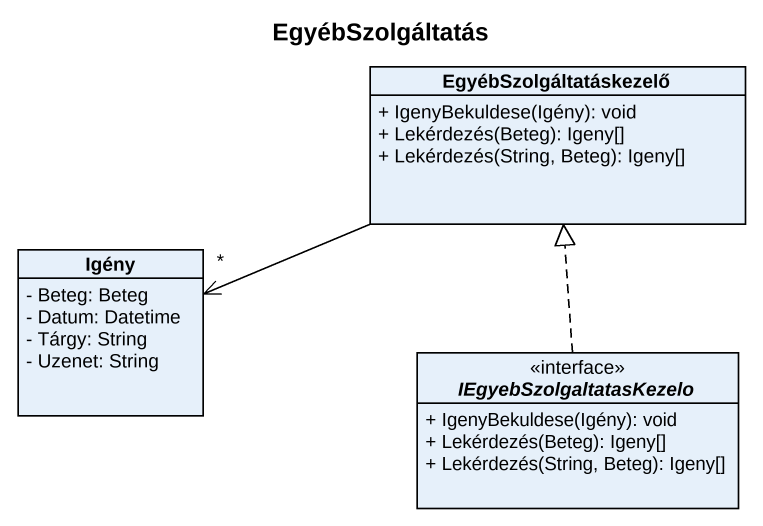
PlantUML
@startuml
title EgyébSzolgáltatás
hide circle
hide empty members
skinparam classAttributeIconSize 0
class EgyébSzolgáltatáskezelő {
  + IgenyBekuldese(Igény): void
  + Lekérdezés(Beteg): Igeny[]
  + Lekérdezés(String, Beteg): Igeny[]
}
class Igény {
  - Beteg: Beteg
  - Datum: Datetime
  - Tárgy: String
  - Uzenet: String
}
interface IEgyebSzolgaltatasKezelo <<interface>> {
  + IgenyBekuldese(Igény): void
  + Lekérdezés(Beteg): Igeny[]
  + Lekérdezés(String, Beteg): Igeny[]
}
EgyébSzolgáltatáskezelő -left-> "*" Igény
IEgyebSzolgaltatasKezelo .up.|> EgyébSzolgáltatáskezelő
@enduml
